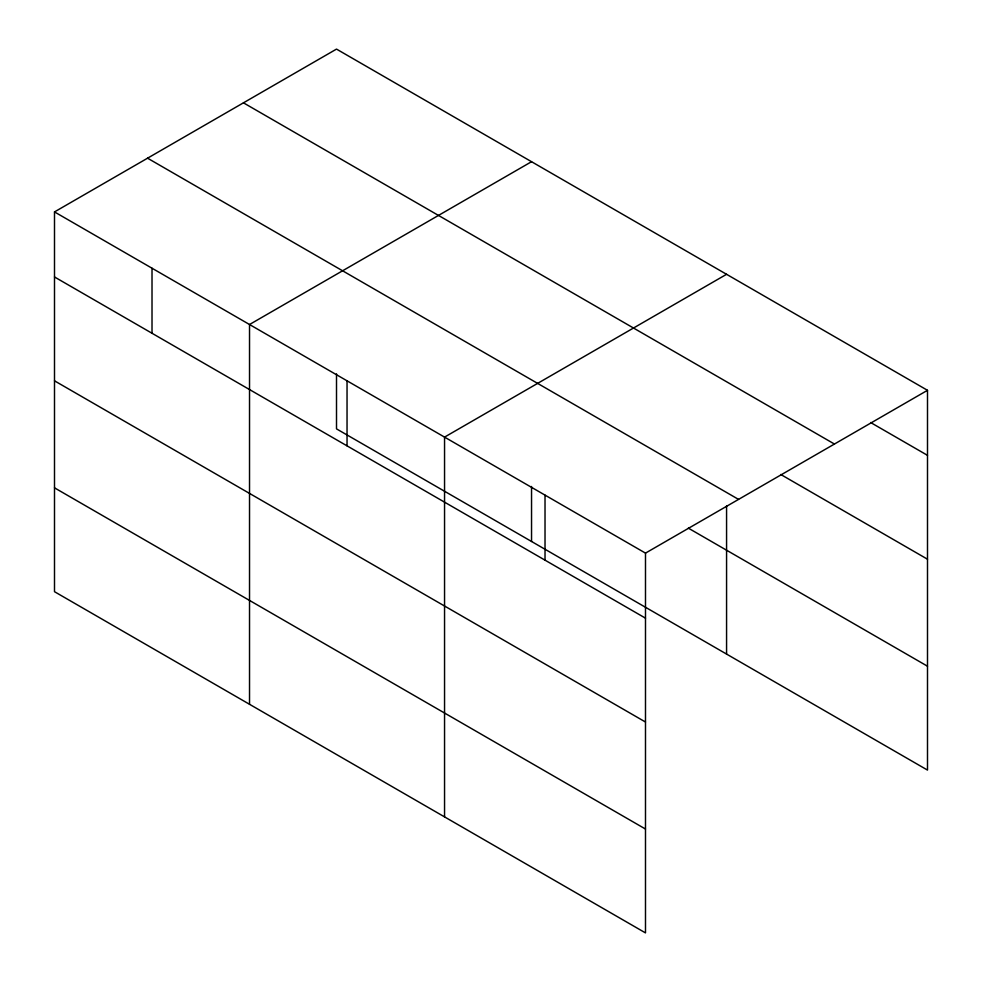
<?xml version="1.0" encoding="UTF-8"?>
<svg xmlns="http://www.w3.org/2000/svg" width="982" height="982" viewBox="0 0 982 982"><rect width="100%" height="100%" fill="white"/><g stroke="black" fill="none" stroke-linecap="round" stroke-linejoin="round"><path stroke-width="1.47" d="M645.493 722.028L645.493 553.124L54.501 211.916L54.501 591.692L645.493 932.9L645.493 722.028L54.501 380.82M336.507 373.884L336.507 428.876L927.499 770.084L927.499 390.308L336.507 49.1L54.501 211.916M531.544 161.699L249.526 324.514L249.526 704.29M726.57 274.297L444.551 437.113L444.551 816.889M645.493 553.124L927.499 390.308M870.653 422.53L927.499 455.341M243.45 102.828L834.442 444.036M780.764 474.49L927.499 559.212M147.558 158.188L738.55 499.396M688.357 528.144L927.499 666.213M54.501 276.961L645.493 618.169M54.501 487.833L645.493 829.041M726.57 505.877L726.57 654.073M545.022 495.124L545.022 560.157M531.544 486.483L531.544 541.475M347.039 380.82L347.039 445.853M152.014 268.221L152.014 333.254"/></g></svg>
